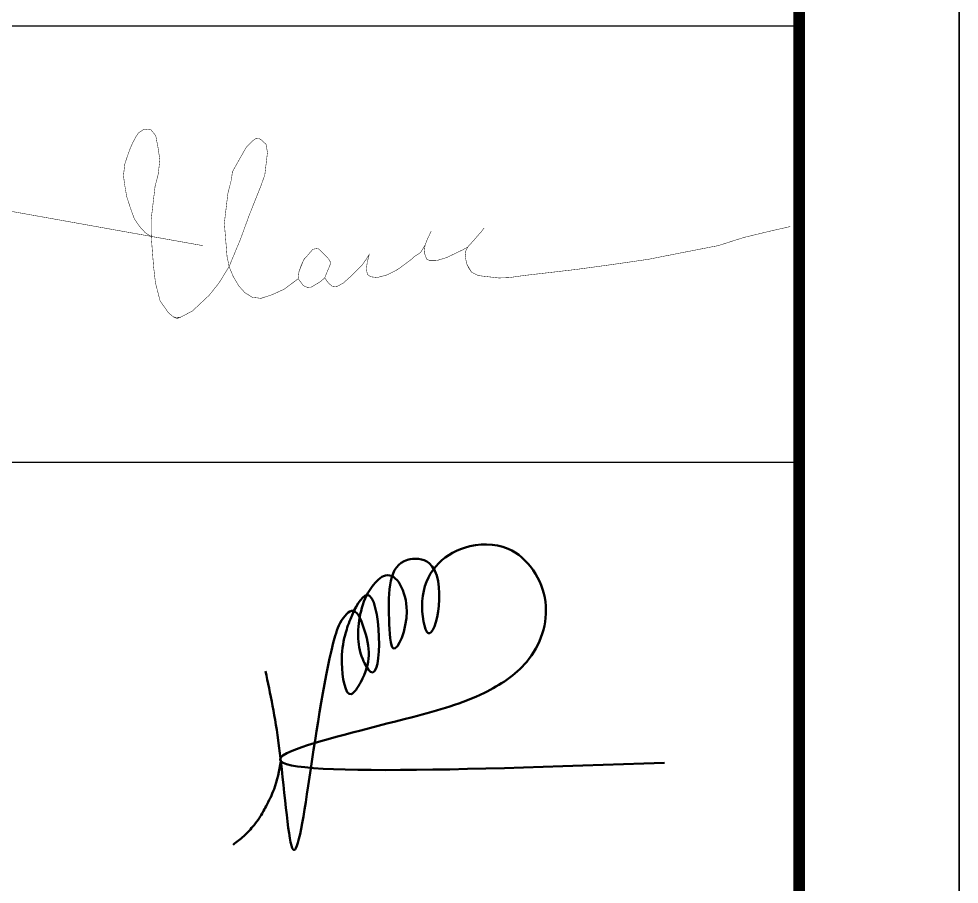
# Model space of a CAD drawing. Extents: x -2098986 to 943, y -1296280 to 73591.
# Drawn here: x -1805398 to -1803244, y -1201327 to -1199344 of the extents above; entities that cross this region are included whole.
import ezdxf

# ---------------------------------------------------------------- set-up
doc = ezdxf.new("R2010")
doc.units = 0
doc.header["$LTSCALE"] = 150
doc.layers.get('0').update_dxf_attribs({"lineweight": 18})
for name, color, linetype, lineweight in [('05.Text', 253, 'Continuous', 18), ('11.Khung bo', 32, 'Continuous', 50), ('12.Khung', 36, 'Continuous', 25), ('A-CAT', 1, 'Continuous', 35)]:
    doc.layers.add(name, color=color, linetype=linetype, lineweight=lineweight)
doc.layers.add('Tpl_Bound', color=1, linetype='Continuous', plot=False)

# ---------------------------------------------------------------- blocks, each defined once
blk = doc.blocks.new('100')
at = {"color": 1, "const_width": 1.07}
for points in [[(1899383.4, -931260.9), (1899847, -931343.9), (1899728.7, -931322.7), (1899730.4, -931346.2), (1899734, -931391.9), (1899738.3, -931429.3), (1899748.9, -931470.3), (1899767.3, -931496.8), (1899779.5, -931507.4), (1899788.1, -931510.8), (1899794.7, -931508.4), (1899822.8, -931493.7), (1899861.4, -931457.5), (1899883.6, -931429.7), (1899907, -931391.8), (1899933.3, -931328.3), (1899953.1, -931273.9), (1899979.7, -931207.3), (1899988.8, -931181.5), (1899991.9, -931155), (1899994.8, -931130.3), (1899991.5, -931111.6), (1899980.8, -931101.5), (1899975.1, -931098.5), (1899968.1, -931098.7), (1899961.8, -931103.1), (1899946.6, -931117.8), (1899925.3, -931155.5), (1899914.5, -931174.6), (1899912.5, -931191.4), (1899904.1, -931224.8), (1899900.8, -931252.6), (1899896.1, -931292.1), (1899899.2, -931331), (1899902.3, -931369), (1899907, -931391.8), (1899916.1, -931414), (1899929, -931436), (1899943.4, -931451.9), (1899960.6, -931462.3), (1899979.9, -931464.6), (1900005.5, -931456.3), (1900032.9, -931443.7), (1900050.8, -931430.4), (1900065.1, -931419.7), (1900067.1, -931403.1), (1900071.7, -931390.3), (1900078.1, -931375.7), (1900086, -931367), (1900099.1, -931352), (1900110.8, -931350.3), (1900118.1, -931357.4), (1900110.8, -931350.3), (1900099.1, -931352), (1900077.7, -931376.5), (1900067.1, -931403.1), (1900065.1, -931419.7), (1900077.5, -931435.7), (1900086.2, -931439.5), (1900095.6, -931438.7), (1900116.4, -931426.3), (1900125.9, -931417.6), (1900134.9, -931396), (1900140.1, -931383.3), (1900134.9, -931396), (1900125.9, -931417.6), (1900135.3, -931430.6), (1900143.1, -931436.7), (1900153.5, -931437.9), (1900168.6, -931429.5), (1900185.7, -931414.1), (1900197.5, -931402.3), (1900211.2, -931389.1), (1900220.4, -931375.9), (1900227.8, -931364.4), (1900220.8, -931375.4), (1900227.8, -931364.4), (1900223.3, -931382.1), (1900221.4, -931398.1), (1900223.8, -931410), (1900231.4, -931415.2), (1900246.2, -931416.9), (1900268.8, -931410.9), (1900292.9, -931398.6), (1900322.9, -931376.6), (1900332.5, -931368), (1900345.2, -931360), (1900355.8, -931342.9), (1900360.2, -931331.3), (1900369.8, -931310.6), (1900360.2, -931331.3), (1900355.8, -931342.9), (1900353.9, -931359.6), (1900359.3, -931374.4), (1900366.5, -931378.4), (1900382.6, -931378.1), (1900405.4, -931371.1), (1900443.5, -931352.8), (1900453.7, -931346.9), (1900467.6, -931331.3), (1900483.8, -931312.8), (1900491.1, -931303.1), (1900483.8, -931312.8), (1900467.6, -931331.3), (1900453.7, -931346.9), (1900449.1, -931356), (1900447.7, -931367.4), (1900451, -931385.4), (1900457.1, -931397.2), (1900462.2, -931404.7), (1900478.3, -931412.5), (1900492.5, -931414.2), (1900524.7, -931418), (1900548.3, -931417.1), (1900584.9, -931412), (1900702.2, -931398.4), (1900776.3, -931388.3), (1900866.5, -931375.3), (1900962.6, -931356.4), (1901027.2, -931343.8), (1901086.5, -931325), (1901144.1, -931311.1), (1901192.3, -931300.1), (1901144.1, -931311.1), (1901086.5, -931325), (1901027.2, -931343.8), (1900962.6, -931356.4), (1900866.5, -931375.3), (1900776.3, -931388.3), (1900702.2, -931398.4), (1900584.9, -931412), (1900548.3, -931417.1), (1900524.7, -931418), (1900492.5, -931414.2), (1900478.3, -931412.5), (1900462.2, -931404.7), (1900451, -931385.4), (1900447.7, -931367.4), (1900449.1, -931356), (1900453.7, -931346.9), (1900443.5, -931352.8), (1900405.4, -931371.1), (1900382.6, -931378.1), (1900366.5, -931378.4), (1900359.3, -931374.4), (1900353.9, -931359.6), (1900355.8, -931342.9), (1900345.2, -931360), (1900332.5, -931368), (1900322.9, -931376.6), (1900292.9, -931398.6), (1900268.8, -931410.9), (1900246.2, -931416.9), (1900231.4, -931415.2), (1900223.8, -931410), (1900221.4, -931398.1), (1900223.3, -931382.1), (1900227.8, -931364.4), (1900220.4, -931375.9), (1900211.2, -931389.1), (1900197.5, -931402.3), (1900185.7, -931414.1), (1900168.6, -931429.5), (1900153.5, -931437.9), (1900143.1, -931436.7), (1900135.3, -931430.6), (1900125.9, -931417.6), (1900116.4, -931426.3), (1900095.6, -931438.7), (1900086.2, -931439.5), (1900077.5, -931435.7), (1900065.1, -931419.7), (1900032.9, -931443.7), (1900005.5, -931456.3), (1899979.9, -931464.6), (1899960.6, -931462.3), (1899943.4, -931451.9), (1899929, -931436), (1899916.1, -931414), (1899907, -931391.8), (1899883.6, -931429.7), (1899861.4, -931457.5), (1899822.8, -931493.7), (1899794.7, -931508.4), (1899779.5, -931507.4), (1899767.3, -931496.8), (1899748.9, -931470.3), (1899738.3, -931429.3), (1899734, -931391.9), (1899730.4, -931346.2), (1899728.7, -931322.7), (1899728.5, -931283.6), (1899732.2, -931252.3), (1899737.4, -931208.2), (1899744.5, -931180.5), (1899748.4, -931147.3), (1899744, -931118.4), (1899738.9, -931091.7), (1899727.5, -931077.8), (1899719.9, -931076.9), (1899710.6, -931078.3), (1899699.2, -931085.7), (1899693.6, -931094.2)], [(1899693.6, -931094.2), (1899685.6, -931109.3), (1899679.8, -931122.9), (1899675.6, -931134.4), (1899672.7, -931142.8), (1899668, -931157.1), (1899666.5, -931170.4), (1899665, -931182.9), (1899666.4, -931194), (1899668.8, -931210.7), (1899672.5, -931231.5), (1899681.1, -931258.3), (1899690, -931282.6), (1899702.1, -931300.3), (1899714.5, -931313.7), (1899721.1, -931318.4), (1899728.7, -931322.7)], [(1900118.1, -931357.4), (1900123.6, -931362.3), (1900128.1, -931367.4), (1900134.9, -931374.4), (1900140.1, -931383.3)]]:
    blk.add_lwpolyline(points, dxfattribs=at)
at = {"layer": '11.Khung bo', "const_width": 26.7}
blk.add_lwpolyline([(1896212.6, -936839.9), (1901212.6, -936839.9), (1901212.6, -929840), (1896212.6, -929840)], close=True, dxfattribs=at)
blk.add_lwpolyline([(1896212.6, -936839.9), (1901212.6, -936839.9), (1901212.6, -929840), (1896212.6, -929840)], close=True, dxfattribs=at)
blk.add_lwpolyline([(1896212.6, -936839.9), (1901212.6, -936839.9), (1901212.6, -929840), (1896212.6, -929840)], close=True, dxfattribs=at)
at = {"layer": '12.Khung'}
for p, q in [((1896212.6, -930839.9), (1901212.6, -930839.9)), ((1896212.6, -930839.9), (1901212.6, -930839.9)), ((1896212.6, -930839.9), (1901212.6, -930839.9)), ((1896212.6, -931839.9), (1901212.6, -931839.9)), ((1896212.6, -931839.9), (1901212.6, -931839.9)), ((1896212.6, -931839.9), (1901212.6, -931839.9))]:
    blk.add_line(p, q, dxfattribs=at)
blk.add_lwpolyline([(1901579.2, -945939.8), (1901579.2, -916240.1), (1859579.6, -916240.1), (1859579.6, -945939.8)], close=True, dxfattribs=at)
blk.add_lwpolyline([(1901579.2, -945939.8), (1901579.2, -916240.1), (1859579.6, -916240.1), (1859579.6, -945939.8)], close=True, dxfattribs=at)
blk.add_lwpolyline([(1901579.2, -945939.8), (1901579.2, -916240.1), (1859579.6, -916240.1), (1859579.6, -945939.8)], close=True, dxfattribs=at)
at = {"layer": 'A-CAT', "lineweight": 50}
for points, knots in [([(1899990.4, -932318.7), (1900001.3, -932370.6), (1900027.1, -932493.2), (1900058.9, -932950.5), (1900105.9, -932365.1), (1900161.9, -932200.5), (1900195.8, -932169.4), (1900232.3, -932256.5), (1900232.2, -932308.1), (1900175.8, -932397), (1900160.2, -932293.5), (1900169.9, -932244.4), (1900185, -932193.1), (1900253, -932065.5), (1900261.6, -932381.6), (1900206.7, -932282.7), (1900200, -932238.2), (1900207.2, -932178.4), (1900225.9, -932131.1), (1900280.9, -932075.3), (1900335.7, -932175.9), (1900277.8, -932306.7), (1900271.4, -932162.3), (1900272.3, -932055.9), (1900417.4, -932063.8), (1900368.6, -932306.3), (1900333.4, -932112.2), (1900422.1, -932026.7), (1900569.5, -932024.2), (1900656.6, -932157.5), (1900604.8, -932301.8), (1900476.2, -932383.4), (1900301.9, -932431.9), (1899731.2, -932570.1), (1900402, -932546.5), (1900904.2, -932528.8)], [0, 0, 0, 0, 173.654326, 410.0594, 905.733214, 957.272638, 976.225231, 1020.995432, 1148.421064, 1183.420104, 1257.964789, 1321.970555, 1360.953316, 1427.990788, 1604.025885, 1637.812916, 1692.216908, 1749.224367, 1811.06646, 1850.728012, 1945.728446, 2036.744009, 2104.815891, 2246.998822, 2297.099344, 2457.709886, 2532.510233, 2688.249109, 2788.006771, 2936.314904, 3080.376331, 3200.655915, 3374.559027, 3660.96933, 4514.509209, 4514.509209, 4514.509209, 4514.509209]), ([(1899916.6, -932716.4), (1899924.8, -932710.1), (1899942, -932696.6), (1899961.5, -932675.3), (1899978.6, -932652.4), (1899993.7, -932624.7), (1900014.9, -932583), (1900021.5, -932547.1), (1900025.5, -932525.5)], [0, 0, 0, 0, 30.902673, 65.501045, 86.127803, 116.680761, 160.088121, 225.514279, 225.514279, 225.514279, 225.514279])]:
    blk.add_open_spline(points, degree=3, knots=knots, dxfattribs=at)

msp = doc.modelspace()

# ---------------------------------------------------------------- linework, layer by layer
at = {"layer": 'Tpl_Bound', "color": 1}
msp.add_lwpolyline([(-1845244.4, -1214459.5), (-1845244.4, -1184759.5), (-1803244.4, -1184759.5), (-1803244.4, -1214459.5)], close=True, dxfattribs=at)

# ---------------------------------------------------------------- block references
at = {"layer": '05.Text', "xscale": 1.000009185772931, "yscale": 1.000009185772931, "zscale": 1.000009185772931}
msp.add_blockref('100', (-3704841.1, -268511), dxfattribs=at)

doc.saveas('drawing.dxf')
